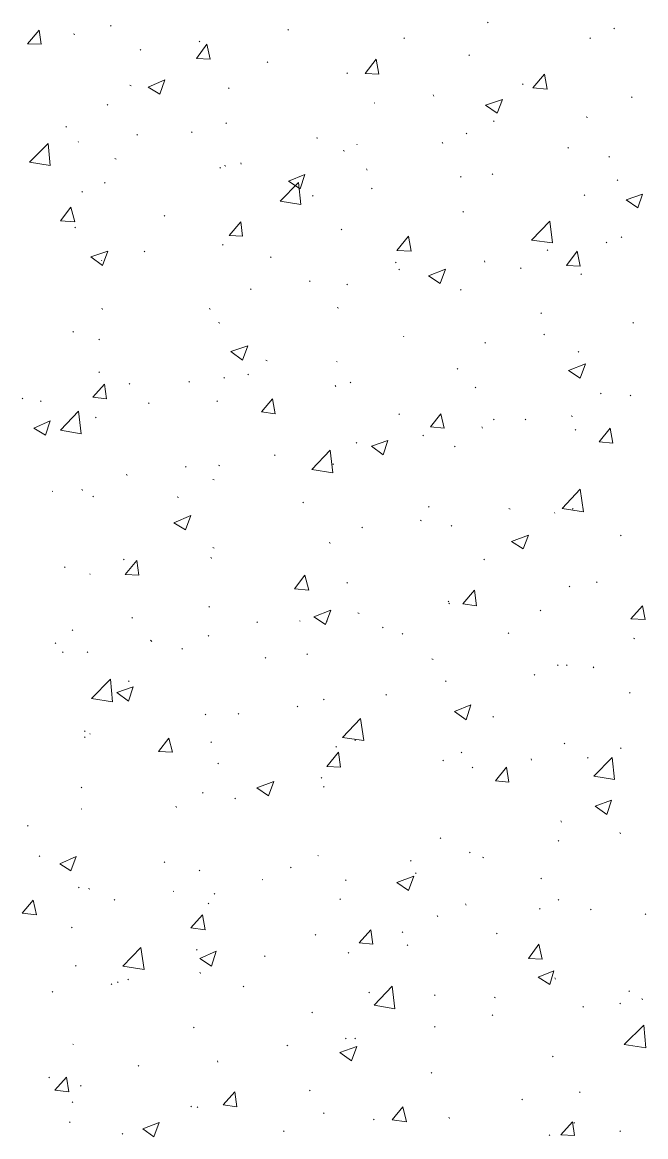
# Model space of a CAD drawing. Header units: millimetres. Extents: x 2928 to 3112, y 1220 to 1280.
# Drawn here: x 2975.305 to 2976.908, y 1248.775 to 1251.64 of the extents above; entities that cross this region are included whole.
import ezdxf

# ---------------------------------------------------------------- set-up
doc = ezdxf.new("R2010")
doc.units = ezdxf.units.MM

msp = doc.modelspace()

# ---------------------------------------------------------------- linework, layer by layer
at = {"color": 92, "linetype": 'Continuous', "lineweight": 13, "true_color": 0x00b800}
for points in [[(2975.53347, 1251.63044), (2975.53181, 1251.6321), (2975.53181, 1251.6321)], [(2975.99015, 1251.62044), (2975.98848, 1251.6221), (2975.98848, 1251.6221)], [(2976.50349, 1251.63877), (2976.50182, 1251.64044), (2976.50182, 1251.64044)], [(2976.82849, 1251.62377), (2976.82682, 1251.62544), (2976.82682, 1251.62544)], [(2975.31847, 1251.58544), (2975.34847, 1251.62044), (2975.34847, 1251.62044)], [(2975.35347, 1251.58377), (2975.34847, 1251.62044), (2975.34847, 1251.62044)], [(2975.44014, 1251.60877), (2975.4368, 1251.61044), (2975.4368, 1251.61044)], [(2976.28848, 1251.59877), (2976.28682, 1251.60044), (2976.28682, 1251.60044)], [(2976.76682, 1251.59877), (2976.76516, 1251.60044), (2976.76516, 1251.60044)], [(2975.31847, 1251.58544), (2975.35347, 1251.58377), (2975.35347, 1251.58377)], [(2975.61014, 1251.56877), (2975.60847, 1251.57044), (2975.60847, 1251.57044)], [(2975.75348, 1251.5471), (2975.78014, 1251.58377), (2975.78014, 1251.58377)], [(2975.76181, 1251.59044), (2975.76014, 1251.5921), (2975.76014, 1251.5921)], [(2975.78848, 1251.54543), (2975.78014, 1251.58377), (2975.78014, 1251.58377)], [(2975.75348, 1251.5471), (2975.78848, 1251.54543), (2975.78848, 1251.54543)], [(2975.93681, 1251.5371), (2975.93515, 1251.53877), (2975.93515, 1251.53877)], [(2976.18682, 1251.50877), (2976.21515, 1251.54543), (2976.21515, 1251.54543)], [(2976.22182, 1251.5071), (2976.21515, 1251.54543), (2976.21515, 1251.54543)], [(2976.45515, 1251.55543), (2976.45349, 1251.5571), (2976.45349, 1251.5571)], [(2976.14181, 1251.50877), (2976.14015, 1251.51043), (2976.14015, 1251.51043)], [(2976.18682, 1251.50877), (2976.22182, 1251.5071), (2976.22182, 1251.5071)], [(2975.58514, 1251.4771), (2975.58181, 1251.47877), (2975.58181, 1251.47877)], [(2975.62847, 1251.47377), (2975.67181, 1251.4921), (2975.67181, 1251.4921)], [(2975.65847, 1251.45543), (2975.67181, 1251.4921), (2975.67181, 1251.4921)], [(2976.59349, 1251.48043), (2976.59182, 1251.4821), (2976.59182, 1251.4821)], [(2976.61849, 1251.4721), (2976.64849, 1251.5071), (2976.64849, 1251.5071)], [(2976.65516, 1251.46877), (2976.64849, 1251.5071), (2976.64849, 1251.5071)], [(2975.62847, 1251.47377), (2975.65847, 1251.45543), (2975.65847, 1251.45543)], [(2975.83681, 1251.47043), (2975.83514, 1251.4721), (2975.83514, 1251.4721)], [(2976.36348, 1251.45043), (2976.36182, 1251.45377), (2976.36182, 1251.45377)], [(2976.61849, 1251.4721), (2976.65516, 1251.46877), (2976.65516, 1251.46877)], [(2975.52514, 1251.4271), (2975.52347, 1251.42877), (2975.52347, 1251.42877)], [(2976.21182, 1251.4321), (2976.21015, 1251.43377), (2976.21015, 1251.43377)], [(2976.49682, 1251.4271), (2976.54015, 1251.4421), (2976.54015, 1251.4421)], [(2976.49682, 1251.4271), (2976.52682, 1251.4071), (2976.52682, 1251.4071)], [(2976.52682, 1251.4071), (2976.54015, 1251.4421), (2976.54015, 1251.4421)], [(2976.87349, 1251.4471), (2976.87183, 1251.44877), (2976.87183, 1251.44877)], [(2976.75849, 1251.39543), (2976.75516, 1251.3971), (2976.75516, 1251.3971)], [(2975.41847, 1251.37043), (2975.4168, 1251.3721), (2975.4168, 1251.3721)], [(2975.83014, 1251.38043), (2975.82848, 1251.3821), (2975.82848, 1251.3821)], [(2976.51849, 1251.38543), (2976.51682, 1251.3871), (2976.51682, 1251.3871)], [(2975.60181, 1251.35043), (2975.60014, 1251.3521), (2975.60014, 1251.3521)], [(2975.74181, 1251.3571), (2975.74014, 1251.35877), (2975.74014, 1251.35877)], [(2976.06515, 1251.3421), (2976.06181, 1251.34377), (2976.06181, 1251.34377)], [(2976.44849, 1251.35377), (2976.44682, 1251.35543), (2976.44682, 1251.35543)], [(2975.32347, 1251.28043), (2975.3718, 1251.32876), (2975.3718, 1251.32876)], [(2975.3768, 1251.2721), (2975.3718, 1251.32876), (2975.3718, 1251.32876)], [(2975.45014, 1251.3321), (2975.44847, 1251.33377), (2975.44847, 1251.33377)], [(2976.13348, 1251.30876), (2976.13015, 1251.31043), (2976.13015, 1251.31043)], [(2976.16682, 1251.32543), (2976.16515, 1251.3271), (2976.16515, 1251.3271)], [(2976.38682, 1251.32876), (2976.38515, 1251.3321), (2976.38515, 1251.3321)], [(2976.71016, 1251.3171), (2976.70849, 1251.31876), (2976.70849, 1251.31876)], [(2975.32347, 1251.28043), (2975.3768, 1251.2721), (2975.3768, 1251.2721)], [(2975.54681, 1251.28876), (2975.54347, 1251.29043), (2975.54347, 1251.29043)], [(2975.86848, 1251.27543), (2975.86681, 1251.27876), (2975.86681, 1251.27876)], [(2976.81516, 1251.29376), (2976.81349, 1251.29543), (2976.81349, 1251.29543)], [(2975.81514, 1251.26543), (2975.81348, 1251.2671), (2975.81348, 1251.2671)], [(2975.82848, 1251.27043), (2975.82514, 1251.2721), (2975.82514, 1251.2721)], [(2976.19182, 1251.26043), (2976.19015, 1251.26376), (2976.19015, 1251.26376)], [(2976.51515, 1251.24876), (2976.51349, 1251.25043), (2976.51349, 1251.25043)], [(2975.51847, 1251.2271), (2975.51681, 1251.22876), (2975.51681, 1251.22876)], [(2975.96848, 1251.18043), (2976.01515, 1251.22876), (2976.01515, 1251.22876)], [(2975.99015, 1251.2321), (2976.03181, 1251.24876), (2976.03181, 1251.24876)], [(2975.99015, 1251.2321), (2976.02015, 1251.2121), (2976.02015, 1251.2121)], [(2976.02181, 1251.1721), (2976.01515, 1251.22876), (2976.01515, 1251.22876)], [(2976.02015, 1251.2121), (2976.03181, 1251.24876), (2976.03181, 1251.24876)], [(2976.43349, 1251.2421), (2976.43182, 1251.24376), (2976.43182, 1251.24376)], [(2976.83682, 1251.23376), (2976.83516, 1251.23543), (2976.83516, 1251.23543)], [(2975.46014, 1251.20376), (2975.45847, 1251.20543), (2975.45847, 1251.20543)], [(2976.05348, 1251.19376), (2976.05181, 1251.19543), (2976.05181, 1251.19543)], [(2976.20515, 1251.2121), (2976.20348, 1251.21376), (2976.20348, 1251.21376)], [(2976.75182, 1251.19543), (2976.75016, 1251.1971), (2976.75016, 1251.1971)], [(2976.85849, 1251.18376), (2976.90016, 1251.19876), (2976.90016, 1251.19876)], [(2976.88849, 1251.16376), (2976.90016, 1251.19876), (2976.90016, 1251.19876)], [(2975.40347, 1251.13043), (2975.43014, 1251.16543), (2975.43014, 1251.16543)], [(2975.44014, 1251.1271), (2975.43014, 1251.16543), (2975.43014, 1251.16543)], [(2975.96848, 1251.18043), (2976.02181, 1251.1721), (2976.02181, 1251.1721)], [(2976.85849, 1251.18376), (2976.88849, 1251.16376), (2976.88849, 1251.16376)], [(2975.67181, 1251.1421), (2975.67014, 1251.14376), (2975.67014, 1251.14376)], [(2976.44015, 1251.1521), (2976.43849, 1251.15376), (2976.43849, 1251.15376)], [(2975.40347, 1251.13043), (2975.44014, 1251.1271), (2975.44014, 1251.1271)], [(2975.4418, 1251.1121), (2975.44014, 1251.11376), (2975.44014, 1251.11376)], [(2975.83681, 1251.09209), (2975.86681, 1251.1271), (2975.86681, 1251.1271)], [(2975.87181, 1251.09043), (2975.86681, 1251.1271), (2975.86681, 1251.1271)], [(2976.12681, 1251.1071), (2976.12515, 1251.10876), (2976.12515, 1251.10876)], [(2976.61515, 1251.08043), (2976.66182, 1251.12876), (2976.66182, 1251.12876)], [(2976.66849, 1251.07376), (2976.66182, 1251.12876), (2976.66182, 1251.12876)], [(2975.83681, 1251.09209), (2975.87181, 1251.09043), (2975.87181, 1251.09043)], [(2976.26848, 1251.05376), (2976.29848, 1251.09043), (2976.29848, 1251.09043)], [(2976.30515, 1251.05209), (2976.29848, 1251.09043), (2976.29848, 1251.09043)], [(2976.61515, 1251.08043), (2976.66849, 1251.07376), (2976.66849, 1251.07376)], [(2976.84682, 1251.08709), (2976.84516, 1251.08876), (2976.84516, 1251.08876)], [(2975.48181, 1251.03709), (2975.52514, 1251.05209), (2975.52514, 1251.05209)], [(2975.51181, 1251.01543), (2975.52514, 1251.05209), (2975.52514, 1251.05209)], [(2975.62014, 1251.05043), (2975.61847, 1251.05209), (2975.61847, 1251.05209)], [(2975.82181, 1251.06709), (2975.82014, 1251.06876), (2975.82014, 1251.06876)], [(2976.26848, 1251.05376), (2976.30515, 1251.05209), (2976.30515, 1251.05209)], [(2976.65682, 1251.05376), (2976.65516, 1251.05543), (2976.65516, 1251.05543)], [(2976.70516, 1251.01543), (2976.73182, 1251.05209), (2976.73182, 1251.05209)], [(2976.74016, 1251.01376), (2976.73182, 1251.05209), (2976.73182, 1251.05209)], [(2976.80849, 1251.07376), (2976.80682, 1251.07543), (2976.80682, 1251.07543)], [(2975.48181, 1251.03709), (2975.51181, 1251.01543), (2975.51181, 1251.01543)], [(2975.51014, 1251.02709), (2975.50847, 1251.02876), (2975.50847, 1251.02876)], [(2975.94515, 1251.03543), (2975.94348, 1251.03709), (2975.94348, 1251.03709)], [(2976.26682, 1251.02209), (2976.26515, 1251.02376), (2976.26515, 1251.02376)], [(2976.49515, 1251.02376), (2976.49349, 1251.02709), (2976.49349, 1251.02709)], [(2976.27515, 1251.00376), (2976.27348, 1251.00543), (2976.27348, 1251.00543)], [(2976.35015, 1250.98876), (2976.39348, 1251.00543), (2976.39348, 1251.00543)], [(2976.38015, 1250.96876), (2976.39348, 1251.00543), (2976.39348, 1251.00543)], [(2976.58849, 1251.00709), (2976.58682, 1251.00876), (2976.58682, 1251.00876)], [(2976.70516, 1251.01543), (2976.74016, 1251.01376), (2976.74016, 1251.01376)], [(2976.74349, 1250.99209), (2976.74182, 1250.99376), (2976.74182, 1250.99376)], [(2976.04515, 1250.97376), (2976.04348, 1250.97543), (2976.04348, 1250.97543)], [(2976.14181, 1250.96543), (2976.14015, 1250.96709), (2976.14015, 1250.96709)], [(2976.35015, 1250.98876), (2976.38015, 1250.96876), (2976.38015, 1250.96876)], [(2975.89348, 1250.95376), (2975.89181, 1250.95543), (2975.89181, 1250.95543)], [(2976.43349, 1250.95209), (2976.43182, 1250.95376), (2976.43182, 1250.95376)], [(2976.11848, 1250.90543), (2976.11515, 1250.90709), (2976.11515, 1250.90709)], [(2975.51181, 1250.90209), (2975.51014, 1250.90543), (2975.51014, 1250.90543)], [(2975.78848, 1250.90209), (2975.78681, 1250.90543), (2975.78681, 1250.90543)], [(2976.64016, 1250.89209), (2976.63849, 1250.89376), (2976.63849, 1250.89376)], [(2975.81348, 1250.86709), (2975.81014, 1250.86876), (2975.81014, 1250.86876)], [(2976.87683, 1250.86709), (2976.87516, 1250.86876), (2976.87516, 1250.86876)], [(2975.4368, 1250.84376), (2975.43514, 1250.84542), (2975.43514, 1250.84542)], [(2975.50347, 1250.82376), (2975.50181, 1250.82542), (2975.50181, 1250.82542)], [(2976.28682, 1250.83209), (2976.28515, 1250.83376), (2976.28515, 1250.83376)], [(2976.64849, 1250.83709), (2976.64682, 1250.83876), (2976.64682, 1250.83876)], [(2975.84181, 1250.79376), (2975.88514, 1250.80876), (2975.88514, 1250.80876)], [(2975.84181, 1250.79376), (2975.87181, 1250.77209), (2975.87181, 1250.77209)], [(2975.87181, 1250.77209), (2975.88514, 1250.80876), (2975.88514, 1250.80876)], [(2976.49682, 1250.81542), (2976.49515, 1250.81709), (2976.49515, 1250.81709)], [(2976.73682, 1250.79209), (2976.73516, 1250.79376), (2976.73516, 1250.79376)], [(2975.93515, 1250.77042), (2975.93181, 1250.77209), (2975.93181, 1250.77209)], [(2976.11515, 1250.76709), (2976.11348, 1250.76876), (2976.11348, 1250.76876)], [(2975.50347, 1250.74042), (2975.50181, 1250.74209), (2975.50181, 1250.74209)], [(2975.88681, 1250.73376), (2975.88514, 1250.73542), (2975.88514, 1250.73542)], [(2976.42515, 1250.74876), (2976.42349, 1250.75042), (2976.42349, 1250.75042)], [(2976.71016, 1250.74542), (2976.75349, 1250.76209), (2976.75349, 1250.76209)], [(2976.71016, 1250.74542), (2976.74016, 1250.72542), (2976.74016, 1250.72542)], [(2976.74016, 1250.72542), (2976.75349, 1250.76209), (2976.75349, 1250.76209)], [(2975.48681, 1250.67709), (2975.51681, 1250.71042), (2975.51681, 1250.71042)], [(2975.52181, 1250.67209), (2975.51681, 1250.71042), (2975.51681, 1250.71042)], [(2975.58181, 1250.71042), (2975.58014, 1250.71209), (2975.58014, 1250.71209)], [(2975.73514, 1250.71542), (2975.73348, 1250.71709), (2975.73348, 1250.71709)], [(2975.82514, 1250.72542), (2975.82348, 1250.72709), (2975.82348, 1250.72709)], [(2976.11181, 1250.70376), (2976.11015, 1250.70709), (2976.11015, 1250.70709)], [(2976.15015, 1250.71376), (2976.14848, 1250.71542), (2976.14848, 1250.71542)], [(2975.48681, 1250.67709), (2975.52181, 1250.67209), (2975.52181, 1250.67209)], [(2976.47182, 1250.70042), (2976.47015, 1250.70209), (2976.47015, 1250.70209)], [(2976.79349, 1250.68542), (2976.79182, 1250.68709), (2976.79182, 1250.68709)], [(2976.87016, 1250.68042), (2976.86849, 1250.68209), (2976.86849, 1250.68209)], [(2975.3068, 1250.67209), (2975.30514, 1250.67376), (2975.30514, 1250.67376)], [(2975.35347, 1250.66542), (2975.3518, 1250.66709), (2975.3518, 1250.66709)], [(2975.63181, 1250.66042), (2975.63014, 1250.66209), (2975.63014, 1250.66209)], [(2975.80681, 1250.66542), (2975.80514, 1250.66709), (2975.80514, 1250.66709)], [(2975.92014, 1250.63876), (2975.94848, 1250.67209), (2975.94848, 1250.67209)], [(2975.95515, 1250.63376), (2975.94848, 1250.67209), (2975.94848, 1250.67209)], [(2975.40347, 1250.59209), (2975.45014, 1250.64042), (2975.45014, 1250.64042)], [(2975.4568, 1250.58209), (2975.45014, 1250.64042), (2975.45014, 1250.64042)], [(2975.49514, 1250.62375), (2975.49347, 1250.62542), (2975.49347, 1250.62542)], [(2975.92014, 1250.63876), (2975.95515, 1250.63376), (2975.95515, 1250.63376)], [(2975.95348, 1250.64542), (2975.95181, 1250.64709), (2975.95181, 1250.64709)], [(2976.27515, 1250.63209), (2976.27348, 1250.63376), (2976.27348, 1250.63376)], [(2976.35515, 1250.60042), (2976.38182, 1250.63376), (2976.38182, 1250.63376)], [(2976.39015, 1250.59709), (2976.38182, 1250.63376), (2976.38182, 1250.63376)], [(2976.51849, 1250.61875), (2976.51682, 1250.62042), (2976.51682, 1250.62042)], [(2976.60015, 1250.61875), (2976.59849, 1250.62042), (2976.59849, 1250.62042)], [(2976.72016, 1250.62709), (2976.71682, 1250.62875), (2976.71682, 1250.62875)], [(2975.33514, 1250.59709), (2975.3768, 1250.61542), (2975.3768, 1250.61542)], [(2975.33514, 1250.59709), (2975.36514, 1250.57875), (2975.36514, 1250.57875)], [(2975.36514, 1250.57875), (2975.3768, 1250.61542), (2975.3768, 1250.61542)], [(2975.40347, 1250.59209), (2975.4568, 1250.58209), (2975.4568, 1250.58209)], [(2976.35515, 1250.60042), (2976.39015, 1250.59709), (2976.39015, 1250.59709)], [(2976.48849, 1250.59709), (2976.48682, 1250.60042), (2976.48682, 1250.60042)], [(2976.72849, 1250.59209), (2976.72682, 1250.59375), (2976.72682, 1250.59375)], [(2976.78849, 1250.56209), (2976.81682, 1250.59709), (2976.81682, 1250.59709)], [(2976.82349, 1250.55875), (2976.81682, 1250.59709), (2976.81682, 1250.59709)], [(2976.20348, 1250.55042), (2976.24515, 1250.56542), (2976.24515, 1250.56542)], [(2976.23348, 1250.52875), (2976.24515, 1250.56542), (2976.24515, 1250.56542)], [(2976.33682, 1250.57709), (2976.33515, 1250.57875), (2976.33515, 1250.57875)], [(2976.78849, 1250.56209), (2976.82349, 1250.55875), (2976.82349, 1250.55875)], [(2976.05015, 1250.49042), (2976.09681, 1250.54042), (2976.09681, 1250.54042)], [(2976.10348, 1250.48209), (2976.09681, 1250.54042), (2976.09681, 1250.54042)], [(2976.16515, 1250.55875), (2976.16348, 1250.56042), (2976.16348, 1250.56042)], [(2976.20348, 1250.55042), (2976.23348, 1250.52875), (2976.23348, 1250.52875)], [(2976.41849, 1250.54875), (2976.41682, 1250.55042), (2976.41682, 1250.55042)], [(2975.95515, 1250.52709), (2975.95348, 1250.52875), (2975.95348, 1250.52875)], [(2976.10515, 1250.50375), (2976.10348, 1250.50542), (2976.10348, 1250.50542)], [(2975.57514, 1250.47542), (2975.57347, 1250.47875), (2975.57347, 1250.47875)], [(2975.72681, 1250.49709), (2975.72514, 1250.49875), (2975.72514, 1250.49875)], [(2975.81348, 1250.50042), (2975.81014, 1250.50209), (2975.81014, 1250.50209)], [(2976.05015, 1250.49042), (2976.10348, 1250.48209), (2976.10348, 1250.48209)], [(2975.79848, 1250.46375), (2975.79514, 1250.46542), (2975.79514, 1250.46542)], [(2975.38347, 1250.43375), (2975.3818, 1250.43542), (2975.3818, 1250.43542)], [(2975.46014, 1250.43709), (2975.45847, 1250.44042), (2975.45847, 1250.44042)], [(2975.48847, 1250.42042), (2975.48681, 1250.42209), (2975.48681, 1250.42209)], [(2975.70681, 1250.41875), (2975.70348, 1250.42042), (2975.70348, 1250.42042)], [(2976.69349, 1250.39042), (2976.74016, 1250.44042), (2976.74016, 1250.44042)], [(2976.74849, 1250.38208), (2976.74016, 1250.44042), (2976.74016, 1250.44042)], [(2976.02848, 1250.40542), (2976.02681, 1250.40709), (2976.02681, 1250.40709)], [(2976.35182, 1250.39375), (2976.35015, 1250.39542), (2976.35015, 1250.39542)], [(2976.56015, 1250.38875), (2976.55682, 1250.39042), (2976.55682, 1250.39042)], [(2976.69349, 1250.39042), (2976.74849, 1250.38208), (2976.74849, 1250.38208)], [(2976.72182, 1250.38875), (2976.72016, 1250.39042), (2976.72016, 1250.39042)], [(2975.69514, 1250.35375), (2975.73848, 1250.37208), (2975.73848, 1250.37208)], [(2975.72514, 1250.33542), (2975.73848, 1250.37208), (2975.73848, 1250.37208)], [(2976.67516, 1250.37875), (2976.67349, 1250.38042), (2976.67349, 1250.38042)], [(2975.69514, 1250.35375), (2975.72514, 1250.33542), (2975.72514, 1250.33542)], [(2976.18015, 1250.34042), (2976.17848, 1250.34208), (2976.17848, 1250.34208)], [(2976.33182, 1250.35875), (2976.32848, 1250.36042), (2976.32848, 1250.36042)], [(2976.41015, 1250.34542), (2976.40849, 1250.34708), (2976.40849, 1250.34708)], [(2976.56349, 1250.30542), (2976.60682, 1250.32208), (2976.60682, 1250.32208)], [(2976.56349, 1250.30542), (2976.59349, 1250.28708), (2976.59349, 1250.28708)], [(2976.59349, 1250.28708), (2976.60682, 1250.32208), (2976.60682, 1250.32208)], [(2976.84516, 1250.32042), (2976.84349, 1250.32208), (2976.84349, 1250.32208)], [(2975.79848, 1250.28875), (2975.79514, 1250.29042), (2975.79514, 1250.29042)], [(2976.09681, 1250.30042), (2976.09515, 1250.30375), (2976.09515, 1250.30375)], [(2975.56681, 1250.25875), (2975.56514, 1250.26042), (2975.56514, 1250.26042)], [(2975.57014, 1250.22042), (2975.60014, 1250.25708), (2975.60014, 1250.25708)], [(2975.60514, 1250.21875), (2975.60014, 1250.25708), (2975.60014, 1250.25708)], [(2975.79181, 1250.26208), (2975.79014, 1250.26542), (2975.79014, 1250.26542)], [(2976.49349, 1250.25875), (2976.49182, 1250.26042), (2976.49182, 1250.26042)], [(2975.41514, 1250.23875), (2975.41347, 1250.24042), (2975.41347, 1250.24042)], [(2975.48014, 1250.22042), (2975.47847, 1250.22208), (2975.47847, 1250.22208)], [(2975.57014, 1250.22042), (2975.60514, 1250.21875), (2975.60514, 1250.21875)], [(2976.00515, 1250.18375), (2976.03181, 1250.21875), (2976.03181, 1250.21875)], [(2976.04181, 1250.18042), (2976.03181, 1250.21875), (2976.03181, 1250.21875)], [(2976.14181, 1250.19875), (2976.14015, 1250.20042), (2976.14015, 1250.20042)], [(2976.71349, 1250.18875), (2976.71182, 1250.19042), (2976.71182, 1250.19042)], [(2976.78349, 1250.20042), (2976.78182, 1250.20208), (2976.78182, 1250.20208)], [(2976.00515, 1250.18375), (2976.04181, 1250.18042), (2976.04181, 1250.18042)], [(2976.43849, 1250.14541), (2976.46849, 1250.18042), (2976.46849, 1250.18042)], [(2976.47349, 1250.14041), (2976.46849, 1250.18042), (2976.46849, 1250.18042)], [(2975.78681, 1250.13708), (2975.78514, 1250.13875), (2975.78514, 1250.13875)], [(2976.40182, 1250.15041), (2976.40015, 1250.15208), (2976.40015, 1250.15208)], [(2976.40349, 1250.14541), (2976.40182, 1250.14708), (2976.40182, 1250.14708)], [(2976.43849, 1250.14541), (2976.47349, 1250.14041), (2976.47349, 1250.14041)], [(2976.87016, 1250.10708), (2976.90016, 1250.14041), (2976.90016, 1250.14041)], [(2976.90683, 1250.10541), (2976.90016, 1250.14041), (2976.90016, 1250.14041)], [(2975.58847, 1250.10875), (2975.58681, 1250.11041), (2975.58681, 1250.11041)], [(2976.05515, 1250.11208), (2976.09848, 1250.12875), (2976.09848, 1250.12875)], [(2976.05515, 1250.11208), (2976.08515, 1250.09208), (2976.08515, 1250.09208)], [(2976.08515, 1250.09208), (2976.09848, 1250.12875), (2976.09848, 1250.12875)], [(2976.17182, 1250.12041), (2976.16848, 1250.12208), (2976.16848, 1250.12208)], [(2976.63849, 1250.12708), (2976.63682, 1250.12875), (2976.63682, 1250.12875)], [(2976.87016, 1250.10708), (2976.90683, 1250.10541), (2976.90683, 1250.10541)], [(2975.43514, 1250.07708), (2975.43347, 1250.07875), (2975.43347, 1250.07875)], [(2975.91014, 1250.09708), (2975.90848, 1250.09875), (2975.90848, 1250.09875)], [(2976.02015, 1250.10041), (2976.01848, 1250.10208), (2976.01848, 1250.10208)], [(2976.09015, 1250.10041), (2976.08848, 1250.10208), (2976.08848, 1250.10208)], [(2976.23348, 1250.08375), (2976.23182, 1250.08541), (2976.23182, 1250.08541)], [(2975.63847, 1250.04875), (2975.63514, 1250.05208), (2975.63514, 1250.05208)], [(2975.78514, 1250.06208), (2975.78348, 1250.06375), (2975.78348, 1250.06375)], [(2976.28348, 1250.06708), (2976.28182, 1250.06875), (2976.28182, 1250.06875)], [(2976.55682, 1250.06875), (2976.55515, 1250.07041), (2976.55515, 1250.07041)], [(2976.88016, 1250.05541), (2976.87683, 1250.05708), (2976.87683, 1250.05708)], [(2975.3918, 1250.04375), (2975.39014, 1250.04541), (2975.39014, 1250.04541)], [(2975.41014, 1250.02041), (2975.40847, 1250.02208), (2975.40847, 1250.02208)], [(2975.47347, 1250.02041), (2975.47181, 1250.02208), (2975.47181, 1250.02208)], [(2975.71681, 1250.02875), (2975.71514, 1250.03041), (2975.71514, 1250.03041)], [(2975.93181, 1250.00541), (2975.93015, 1250.00708), (2975.93015, 1250.00708)], [(2976.03848, 1250.01541), (2976.03681, 1250.01708), (2976.03681, 1250.01708)], [(2976.36182, 1250.00208), (2976.35848, 1250.00375), (2976.35848, 1250.00375)], [(2976.68349, 1249.98708), (2976.68182, 1249.98875), (2976.68182, 1249.98875)], [(2976.70682, 1249.98708), (2976.70516, 1249.98875), (2976.70516, 1249.98875)], [(2976.62349, 1249.96208), (2976.62182, 1249.96375), (2976.62182, 1249.96375)], [(2976.77516, 1249.98041), (2976.77349, 1249.98375), (2976.77349, 1249.98375)], [(2975.48347, 1249.90208), (2975.53181, 1249.95208), (2975.53181, 1249.95208)], [(2975.53681, 1249.89374), (2975.53181, 1249.95208), (2975.53181, 1249.95208)], [(2975.54847, 1249.91708), (2975.59014, 1249.93208), (2975.59014, 1249.93208)], [(2975.58014, 1249.94541), (2975.57847, 1249.94708), (2975.57847, 1249.94708)], [(2975.57847, 1249.89541), (2975.59014, 1249.93208), (2975.59014, 1249.93208)], [(2976.39515, 1249.94541), (2976.39348, 1249.94708), (2976.39348, 1249.94708)], [(2975.54847, 1249.91708), (2975.57847, 1249.89541), (2975.57847, 1249.89541)], [(2976.24182, 1249.91041), (2976.24015, 1249.91208), (2976.24015, 1249.91208)], [(2976.86849, 1249.91541), (2976.86683, 1249.91708), (2976.86683, 1249.91708)], [(2975.48347, 1249.90208), (2975.53681, 1249.89374), (2975.53681, 1249.89374)], [(2976.01348, 1249.88041), (2976.01181, 1249.88208), (2976.01181, 1249.88208)], [(2976.08181, 1249.89874), (2976.08015, 1249.90041), (2976.08015, 1249.90041)], [(2976.41682, 1249.86874), (2976.45849, 1249.88541), (2976.45849, 1249.88541)], [(2976.44682, 1249.84708), (2976.45849, 1249.88541), (2976.45849, 1249.88541)], [(2975.77681, 1249.86041), (2975.77514, 1249.86208), (2975.77514, 1249.86208)], [(2975.86181, 1249.86208), (2975.86014, 1249.86374), (2975.86014, 1249.86374)], [(2976.12848, 1249.80208), (2976.17515, 1249.85041), (2976.17515, 1249.85041)], [(2976.18348, 1249.79374), (2976.17515, 1249.85041), (2976.17515, 1249.85041)], [(2976.41682, 1249.86874), (2976.44682, 1249.84708), (2976.44682, 1249.84708)], [(2976.51682, 1249.85374), (2976.51515, 1249.85541), (2976.51515, 1249.85541)], [(2975.46681, 1249.81708), (2975.46514, 1249.81874), (2975.46514, 1249.81874)], [(2975.46681, 1249.80208), (2975.46514, 1249.80374), (2975.46514, 1249.80374)], [(2975.48014, 1249.81041), (2975.47847, 1249.81208), (2975.47847, 1249.81208)], [(2975.65514, 1249.76541), (2975.68181, 1249.80041), (2975.68181, 1249.80041)], [(2975.69181, 1249.76374), (2975.68181, 1249.80041), (2975.68181, 1249.80041)], [(2975.79181, 1249.78874), (2975.79014, 1249.79041), (2975.79014, 1249.79041)], [(2976.12848, 1249.80208), (2976.18348, 1249.79374), (2976.18348, 1249.79374)], [(2976.16182, 1249.79374), (2976.16015, 1249.79541), (2976.16015, 1249.79541)], [(2975.65514, 1249.76541), (2975.69181, 1249.76374), (2975.69181, 1249.76374)], [(2976.08848, 1249.72708), (2976.11848, 1249.76374), (2976.11848, 1249.76374)], [(2976.11348, 1249.77708), (2976.11181, 1249.77874), (2976.11181, 1249.77874)], [(2976.12348, 1249.72541), (2976.11848, 1249.76374), (2976.11848, 1249.76374)], [(2976.43515, 1249.76208), (2976.43349, 1249.76374), (2976.43349, 1249.76374)], [(2976.70016, 1249.78541), (2976.69849, 1249.78708), (2976.69849, 1249.78708)], [(2976.84516, 1249.77374), (2976.84349, 1249.77541), (2976.84349, 1249.77541)], [(2975.81014, 1249.73374), (2975.80848, 1249.73541), (2975.80848, 1249.73541)], [(2976.38848, 1249.74208), (2976.38682, 1249.74374), (2976.38682, 1249.74374)], [(2976.61515, 1249.74374), (2976.61349, 1249.74708), (2976.61349, 1249.74708)], [(2976.76016, 1249.74874), (2976.75849, 1249.75041), (2976.75849, 1249.75041)], [(2976.77516, 1249.70208), (2976.82182, 1249.75041), (2976.82182, 1249.75041)], [(2976.82849, 1249.69374), (2976.82182, 1249.75041), (2976.82182, 1249.75041)], [(2976.08848, 1249.72708), (2976.12348, 1249.72541), (2976.12348, 1249.72541)], [(2976.46349, 1249.72374), (2976.46182, 1249.72541), (2976.46182, 1249.72541)], [(2976.52182, 1249.69041), (2976.55015, 1249.72541), (2976.55015, 1249.72541)], [(2976.55682, 1249.68707), (2976.55015, 1249.72541), (2976.55015, 1249.72541)], [(2975.45847, 1249.67207), (2975.4568, 1249.67374), (2975.4568, 1249.67374)], [(2975.90848, 1249.67207), (2975.95181, 1249.68874), (2975.95181, 1249.68874)], [(2975.93848, 1249.65207), (2975.95181, 1249.68874), (2975.95181, 1249.68874)], [(2976.07515, 1249.69708), (2976.07348, 1249.69874), (2976.07348, 1249.69874)], [(2976.08181, 1249.67374), (2976.08015, 1249.67541), (2976.08015, 1249.67541)], [(2976.52182, 1249.69041), (2976.55682, 1249.68707), (2976.55682, 1249.68707)], [(2976.77516, 1249.70208), (2976.82849, 1249.69374), (2976.82849, 1249.69374)], [(2975.77014, 1249.65874), (2975.76848, 1249.66041), (2975.76848, 1249.66041)], [(2975.85348, 1249.64374), (2975.85181, 1249.64541), (2975.85181, 1249.64541)], [(2975.90848, 1249.67207), (2975.93848, 1249.65207), (2975.93848, 1249.65207)], [(2975.45847, 1249.61707), (2975.4568, 1249.61874), (2975.4568, 1249.61874)], [(2975.70181, 1249.62207), (2975.70014, 1249.62541), (2975.70014, 1249.62541)], [(2976.77849, 1249.62541), (2976.82016, 1249.64041), (2976.82016, 1249.64041)], [(2976.77849, 1249.62541), (2976.80849, 1249.60374), (2976.80849, 1249.60374)], [(2976.80849, 1249.60374), (2976.82016, 1249.64041), (2976.82016, 1249.64041)], [(2975.32014, 1249.57374), (2975.31847, 1249.57541), (2975.31847, 1249.57541)], [(2976.69182, 1249.58374), (2976.69016, 1249.58707), (2976.69016, 1249.58707)], [(2976.38182, 1249.54207), (2976.38015, 1249.54374), (2976.38015, 1249.54374)], [(2976.68516, 1249.53541), (2976.68349, 1249.53707), (2976.68349, 1249.53707)], [(2976.84349, 1249.55374), (2976.84182, 1249.55707), (2976.84182, 1249.55707)], [(2976.45682, 1249.50541), (2976.45515, 1249.50707), (2976.45515, 1249.50707)], [(2975.35014, 1249.49541), (2975.34847, 1249.49707), (2975.34847, 1249.49707)], [(2975.4018, 1249.47707), (2975.44347, 1249.49541), (2975.44347, 1249.49541)], [(2975.4018, 1249.47707), (2975.43014, 1249.45874), (2975.43014, 1249.45874)], [(2975.43014, 1249.45874), (2975.44347, 1249.49541), (2975.44347, 1249.49541)], [(2975.67181, 1249.48041), (2975.67014, 1249.48207), (2975.67014, 1249.48207)], [(2976.06681, 1249.49707), (2976.06515, 1249.49874), (2976.06515, 1249.49874)], [(2976.30515, 1249.48374), (2976.30348, 1249.48541), (2976.30348, 1249.48541)], [(2976.49182, 1249.49207), (2976.48849, 1249.49374), (2976.48849, 1249.49374)], [(2975.76181, 1249.45874), (2975.76014, 1249.4604), (2975.76014, 1249.4604)], [(2975.99681, 1249.46707), (2975.99515, 1249.46874), (2975.99515, 1249.46874)], [(2976.26848, 1249.42874), (2976.31182, 1249.4454), (2976.31182, 1249.4454)], [(2976.29848, 1249.40874), (2976.31182, 1249.4454), (2976.31182, 1249.4454)], [(2976.31848, 1249.45207), (2976.31682, 1249.45374), (2976.31682, 1249.45374)], [(2975.4518, 1249.4154), (2975.45014, 1249.41707), (2975.45014, 1249.41707)], [(2975.92348, 1249.4354), (2975.92181, 1249.43707), (2975.92181, 1249.43707)], [(2976.13848, 1249.43374), (2976.13681, 1249.4354), (2976.13681, 1249.4354)], [(2976.26848, 1249.42874), (2976.29848, 1249.40874), (2976.29848, 1249.40874)], [(2976.64016, 1249.43874), (2976.63849, 1249.4404), (2976.63849, 1249.4404)], [(2975.47847, 1249.41207), (2975.47514, 1249.41374), (2975.47514, 1249.41374)], [(2975.69514, 1249.4054), (2975.69347, 1249.40707), (2975.69347, 1249.40707)], [(2975.80014, 1249.39874), (2975.79848, 1249.4004), (2975.79848, 1249.4004)], [(2976.12348, 1249.3854), (2976.12181, 1249.38707), (2976.12181, 1249.38707)], [(2975.30514, 1249.3504), (2975.33347, 1249.38374), (2975.33347, 1249.38374)], [(2975.3418, 1249.3454), (2975.33347, 1249.38374), (2975.33347, 1249.38374)], [(2975.54347, 1249.38374), (2975.54181, 1249.3854), (2975.54181, 1249.3854)], [(2975.78514, 1249.37374), (2975.78348, 1249.3754), (2975.78348, 1249.3754)], [(2976.44682, 1249.3704), (2976.44515, 1249.37374), (2976.44515, 1249.37374)], [(2976.63682, 1249.3604), (2976.63516, 1249.36207), (2976.63516, 1249.36207)], [(2976.68516, 1249.38374), (2976.68349, 1249.3854), (2976.68349, 1249.3854)], [(2976.76849, 1249.35874), (2976.76682, 1249.3604), (2976.76682, 1249.3604)], [(2975.30514, 1249.3504), (2975.3418, 1249.3454), (2975.3418, 1249.3454)], [(2975.73848, 1249.31207), (2975.76848, 1249.3454), (2975.76848, 1249.3454)], [(2975.77514, 1249.30707), (2975.76848, 1249.3454), (2975.76848, 1249.3454)], [(2976.37348, 1249.3404), (2976.37182, 1249.34374), (2976.37182, 1249.34374)], [(2976.90849, 1249.34707), (2976.90683, 1249.34874), (2976.90683, 1249.34874)], [(2975.43347, 1249.31207), (2975.4318, 1249.31374), (2975.4318, 1249.31374)], [(2975.73848, 1249.31207), (2975.77514, 1249.30707), (2975.77514, 1249.30707)], [(2976.17182, 1249.27374), (2976.20182, 1249.30707), (2976.20182, 1249.30707)], [(2976.20682, 1249.2704), (2976.20182, 1249.30707), (2976.20182, 1249.30707)], [(2976.28348, 1249.3004), (2976.28182, 1249.30207), (2976.28182, 1249.30207)], [(2976.06015, 1249.29374), (2976.05848, 1249.2954), (2976.05848, 1249.2954)], [(2976.17182, 1249.27374), (2976.20682, 1249.2704), (2976.20682, 1249.2704)], [(2976.52682, 1249.29707), (2976.52515, 1249.29874), (2976.52515, 1249.29874)], [(2975.56347, 1249.21373), (2975.61014, 1249.26207), (2975.61014, 1249.26207)], [(2975.61847, 1249.2054), (2975.61014, 1249.26207), (2975.61014, 1249.26207)], [(2975.75514, 1249.2554), (2975.75348, 1249.25707), (2975.75348, 1249.25707)], [(2975.76181, 1249.23374), (2975.80348, 1249.25207), (2975.80348, 1249.25207)], [(2975.79181, 1249.21373), (2975.80348, 1249.25207), (2975.80348, 1249.25207)], [(2976.14515, 1249.24707), (2976.14348, 1249.24874), (2976.14348, 1249.24874)], [(2976.29682, 1249.26707), (2976.29515, 1249.26874), (2976.29515, 1249.26874)], [(2976.60682, 1249.23374), (2976.63349, 1249.2704), (2976.63349, 1249.2704)], [(2976.64182, 1249.23207), (2976.63349, 1249.2704), (2976.63349, 1249.2704)], [(2975.44347, 1249.21373), (2975.4418, 1249.2154), (2975.4418, 1249.2154)], [(2975.76181, 1249.23374), (2975.79181, 1249.21373), (2975.79181, 1249.21373)], [(2975.93015, 1249.23874), (2975.92848, 1249.2404), (2975.92848, 1249.2404)], [(2976.60682, 1249.23374), (2976.64182, 1249.23207), (2976.64182, 1249.23207)], [(2975.56347, 1249.21373), (2975.61847, 1249.2054), (2975.61847, 1249.2054)], [(2975.76348, 1249.1954), (2975.76181, 1249.19873), (2975.76181, 1249.19873)], [(2976.63182, 1249.1854), (2976.67182, 1249.20207), (2976.67182, 1249.20207)], [(2976.66182, 1249.16707), (2976.67182, 1249.20207), (2976.67182, 1249.20207)], [(2975.53514, 1249.16707), (2975.53347, 1249.16873), (2975.53347, 1249.16873)], [(2975.55181, 1249.17207), (2975.55014, 1249.17373), (2975.55014, 1249.17373)], [(2975.57847, 1249.17873), (2975.57681, 1249.1804), (2975.57681, 1249.1804)], [(2975.87514, 1249.1604), (2975.87348, 1249.16207), (2975.87348, 1249.16207)], [(2976.21015, 1249.11373), (2976.25682, 1249.16207), (2976.25682, 1249.16207)], [(2976.26348, 1249.10373), (2976.25682, 1249.16207), (2976.25682, 1249.16207)], [(2976.63182, 1249.1854), (2976.66182, 1249.16707), (2976.66182, 1249.16707)], [(2976.67682, 1249.1804), (2976.67516, 1249.18373), (2976.67516, 1249.18373)], [(2975.38347, 1249.14707), (2975.3818, 1249.14873), (2975.3818, 1249.14873)], [(2976.19848, 1249.1454), (2976.19682, 1249.14707), (2976.19682, 1249.14707)], [(2976.36682, 1249.13873), (2976.36515, 1249.1404), (2976.36515, 1249.1404)], [(2976.52182, 1249.13207), (2976.51849, 1249.13373), (2976.51849, 1249.13373)], [(2976.86683, 1249.14873), (2976.86516, 1249.1504), (2976.86516, 1249.1504)], [(2976.90016, 1249.12707), (2976.89849, 1249.1304), (2976.89849, 1249.1304)], [(2976.21015, 1249.11373), (2976.26348, 1249.10373), (2976.26348, 1249.10373)], [(2976.74849, 1249.10873), (2976.74682, 1249.1104), (2976.74682, 1249.1104)], [(2976.84349, 1249.11707), (2976.84182, 1249.11873), (2976.84182, 1249.11873)], [(2976.05181, 1249.09373), (2976.05015, 1249.0954), (2976.05015, 1249.0954)], [(2976.51515, 1249.08707), (2976.51349, 1249.08873), (2976.51349, 1249.08873)], [(2975.74681, 1249.0554), (2975.74514, 1249.05707), (2975.74514, 1249.05707)], [(2976.36682, 1249.05707), (2976.36515, 1249.05873), (2976.36515, 1249.05873)], [(2976.85349, 1249.01207), (2976.90349, 1249.06207), (2976.90349, 1249.06207)], [(2976.90849, 1249.00373), (2976.90349, 1249.06207), (2976.90349, 1249.06207)], [(2976.13848, 1249.02707), (2976.13681, 1249.02873), (2976.13681, 1249.02873)], [(2976.16182, 1249.02707), (2976.16015, 1249.02873), (2976.16015, 1249.02873)], [(2975.4368, 1249.01207), (2975.43514, 1249.01373), (2975.43514, 1249.01373)], [(2975.98848, 1249.00873), (2975.98515, 1249.0104), (2975.98515, 1249.0104)], [(2976.12181, 1248.99206), (2976.16515, 1249.00707), (2976.16515, 1249.00707)], [(2976.12181, 1248.99206), (2976.15181, 1248.9704), (2976.15181, 1248.9704)], [(2976.15181, 1248.9704), (2976.16515, 1249.00707), (2976.16515, 1249.00707)], [(2976.85349, 1249.01207), (2976.90849, 1249.00373), (2976.90849, 1249.00373)], [(2975.60514, 1248.95706), (2975.60347, 1248.95873), (2975.60347, 1248.95873)], [(2975.80848, 1248.96706), (2975.80681, 1248.9704), (2975.80681, 1248.9704)], [(2976.67016, 1248.9804), (2976.66849, 1248.98206), (2976.66849, 1248.98206)], [(2975.37514, 1248.92706), (2975.37347, 1248.92873), (2975.37347, 1248.92873)], [(2975.38847, 1248.8954), (2975.41847, 1248.92873), (2975.41847, 1248.92873)], [(2975.42514, 1248.8904), (2975.41847, 1248.92873), (2975.41847, 1248.92873)], [(2976.35848, 1248.93873), (2976.35682, 1248.9404), (2976.35682, 1248.9404)], [(2975.4568, 1248.9054), (2975.45514, 1248.90706), (2975.45514, 1248.90706)], [(2975.38847, 1248.8954), (2975.42514, 1248.8904), (2975.42514, 1248.8904)], [(2975.82181, 1248.85706), (2975.85181, 1248.8904), (2975.85181, 1248.8904)], [(2975.85681, 1248.85206), (2975.85181, 1248.8904), (2975.85181, 1248.8904)], [(2976.04515, 1248.89373), (2976.04348, 1248.8954), (2976.04348, 1248.8954)], [(2976.59182, 1248.8704), (2976.59015, 1248.87206), (2976.59015, 1248.87206)], [(2976.74016, 1248.88873), (2976.73849, 1248.8904), (2976.73849, 1248.8904)], [(2975.43514, 1248.86373), (2975.43347, 1248.8654), (2975.43347, 1248.8654)], [(2975.74014, 1248.85206), (2975.73848, 1248.85373), (2975.73848, 1248.85373)], [(2975.75681, 1248.8504), (2975.75514, 1248.85206), (2975.75514, 1248.85206)], [(2975.82181, 1248.85706), (2975.85681, 1248.85206), (2975.85681, 1248.85206)], [(2976.25682, 1248.81873), (2976.28348, 1248.85206), (2976.28348, 1248.85206)], [(2976.29348, 1248.81373), (2976.28348, 1248.85206), (2976.28348, 1248.85206)], [(2976.08181, 1248.8354), (2976.08015, 1248.83706), (2976.08015, 1248.83706)], [(2976.21015, 1248.81873), (2976.20848, 1248.8204), (2976.20848, 1248.8204)], [(2976.25682, 1248.81873), (2976.29348, 1248.81373), (2976.29348, 1248.81373)], [(2976.40349, 1248.82206), (2976.40182, 1248.8254), (2976.40182, 1248.8254)], [(2975.42847, 1248.81206), (2975.4268, 1248.81373), (2975.4268, 1248.81373)], [(2975.61514, 1248.7954), (2975.65681, 1248.81206), (2975.65681, 1248.81206)], [(2975.61514, 1248.7954), (2975.64347, 1248.7754), (2975.64347, 1248.7754)], [(2975.64347, 1248.7754), (2975.65681, 1248.81206), (2975.65681, 1248.81206)], [(2975.97848, 1248.78873), (2975.97681, 1248.7904), (2975.97681, 1248.7904)], [(2976.69016, 1248.7804), (2976.72016, 1248.81373), (2976.72016, 1248.81373)], [(2976.72516, 1248.77873), (2976.72016, 1248.81373), (2976.72016, 1248.81373)], [(2976.72516, 1248.8104), (2976.72349, 1248.81206), (2976.72349, 1248.81206)], [(2976.84349, 1248.78873), (2976.84182, 1248.7904), (2976.84182, 1248.7904)], [(2975.56347, 1248.78206), (2975.56181, 1248.78373), (2975.56181, 1248.78373)], [(2976.66182, 1248.77873), (2976.66016, 1248.7804), (2976.66016, 1248.7804)], [(2976.69016, 1248.7804), (2976.72516, 1248.77873), (2976.72516, 1248.77873)]]:
    msp.add_lwpolyline(points, dxfattribs=at)

doc.saveas('drawing.dxf')
